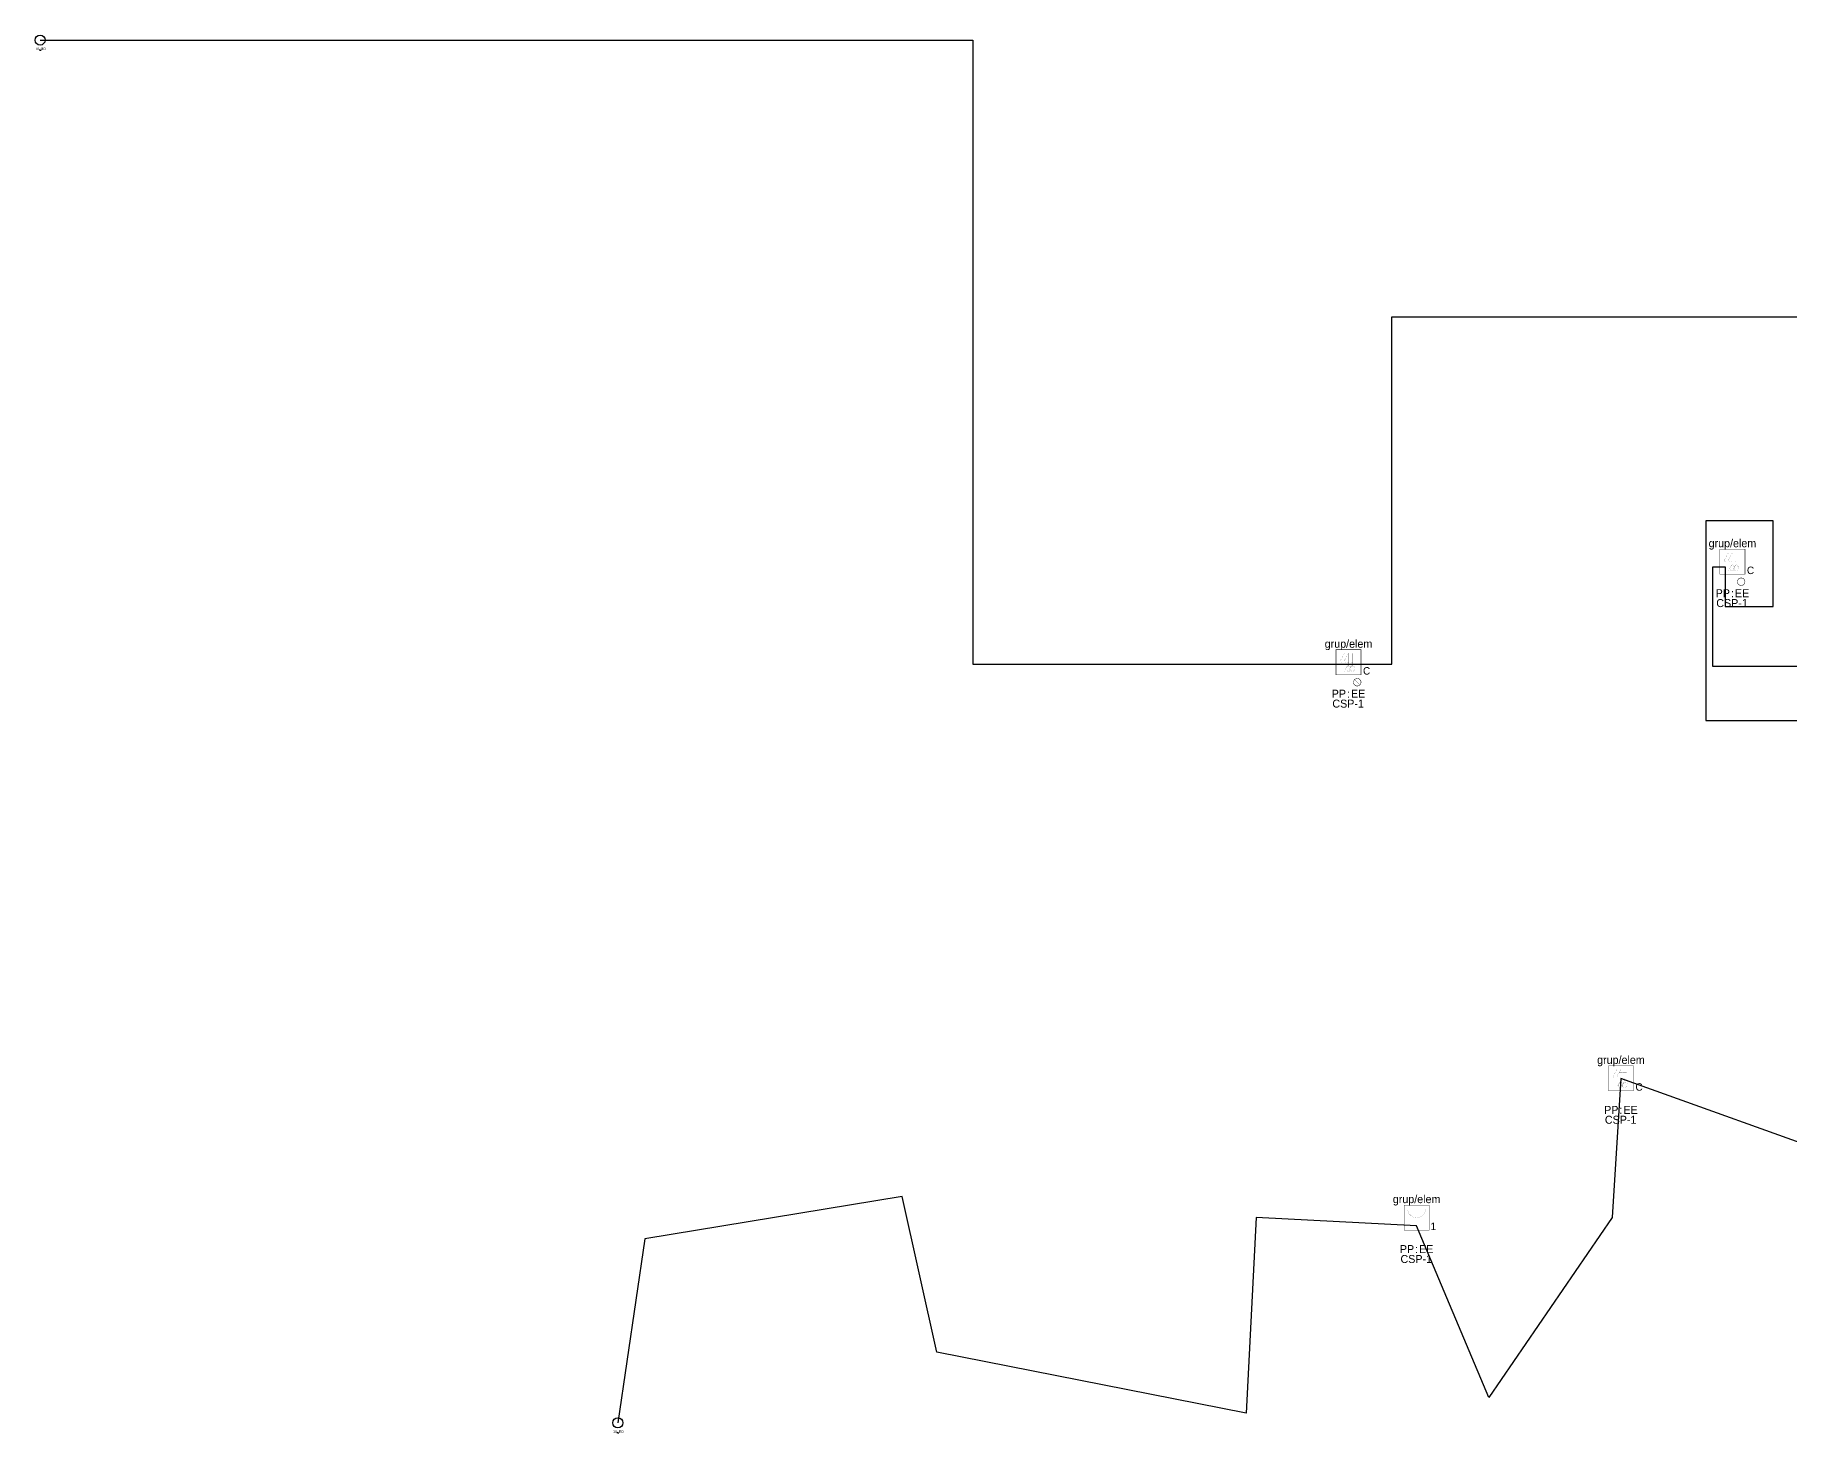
# Model space of a CAD drawing. Extents: x 791 to 7667, y 459 to 3629.
# Drawn here: x 791 to 4299, y 834 to 3629 of the extents above; entities that cross this region are included whole.
import ezdxf
from ezdxf.enums import TextEntityAlignment as Align

# ---------------------------------------------------------------- set-up
doc = ezdxf.new("R2010")
doc.units = 0
doc.header["$MEASUREMENT"] = 0
doc.layers.get('0').update_dxf_attribs({"linetype": 'CONTINUOUS'})
for name, color, linetype in [('LOOP_10', 7, 'CONTINUOUS'), ('SCHSEC_ADRES_ELEMENT', 1, 'CONTINUOUS'), ('SCHSEC_ADRES_GRUPY', 6, 'CONTINUOUS'), ('SCHSEC_ADRES_WEJSCIA', 4, 'CONTINUOUS'), ('SCHSEC_CENTRALA', 3, 'CONTINUOUS'), ('SCHSEC_KOMENTARZ', 8, 'CONTINUOUS'), ('SCHSEC_OPISY', 9, 'CONTINUOUS')]:
    doc.layers.add(name, color=color, linetype=linetype)

# ---------------------------------------------------------------- blocks, each defined once
blk = doc.blocks.new('*U127')
at = {"layer": 'SCHSEC_ADRES_ELEMENT'}
blk.add_text(':', height=16, dxfattribs=at).set_placement((-3.1, -70.9))
blk = doc.blocks.new('*U128')
blk.add_text('1', height=15).set_placement((27.7, -25))
blk = doc.blocks.new('*U126')
at = {"const_width": 1}
blk.add_lwpolyline([(-25, -25), (-25, 25), (25, 25), (25, -25)], close=True, dxfattribs=at)
at = {"const_width": 0.2}
blk.add_lwpolyline([(-18, 18), (-18, 18, 0.414214), (0, 0), (0, 0), (0, -18), (0, 0), (0, 0, 0.414214), (18, 18), (18, 18)], format="xyb", dxfattribs=at)
for name in ['*U128', '*U127']:
    blk.add_blockref(name, (0, 0))
at = {"layer": 'SCHSEC_ADRES_ELEMENT', "flags": 8}
blk.add_attdef('PETLA', text='', height=16, dxfattribs=at).set_placement((-5, -62.9), align=Align.MIDDLE_RIGHT)
blk.add_attdef('ELEM', text='', height=16, dxfattribs=at).set_placement((5, -62.9), align=Align.MIDDLE_LEFT)
at = {"layer": 'SCHSEC_ADRES_GRUPY', "flags": 8}
blk.add_attdef('ADRES', text='', height=16, dxfattribs=at).set_placement((0, 29), align=Align.CENTER)
at = {"layer": 'SCHSEC_ADRES_WEJSCIA', "flags": 8}
blk.add_attdef('WEJ_1', text='', height=16, dxfattribs=at).set_placement((0, 29), align=Align.CENTER)
at = {"layer": 'SCHSEC_CENTRALA', "flags": 8}
blk.add_attdef('CSP', text='', height=16, dxfattribs=at).set_placement((-0.7, -90.7), align=Align.CENTER)
at = {"layer": 'SCHSEC_KOMENTARZ', "flags": 8}
blk.add_attdef('KOMENT', text='', height=10, dxfattribs=at).set_placement((30, 0), align=Align.MIDDLE_LEFT)
at = {"layer": 'SCHSEC_OPISY', "flags": 8}
for tag, p in [('OP_1', (-29, 17)), ('OP_2', (-29, 0)), ('OP_3', (-29, -17))]:
    blk.add_attdef(tag, text='', height=16, dxfattribs=at).set_placement(p, align=Align.MIDDLE_RIGHT)
blk = doc.blocks.new('*U133')
at = {"layer": 'SCHSEC_ADRES_ELEMENT'}
blk.add_text(':', height=16, dxfattribs=at).set_placement((-3.1, -70.9))
blk = doc.blocks.new('*U134')
blk.add_text('C', height=15).set_placement((29, -24.7))
blk = doc.blocks.new('*U132')
at = {"const_width": 1}
blk.add_lwpolyline([(-25, -25), (-25, 25), (25, 25), (25, -25)], close=True, dxfattribs=at)
at = {"const_width": 0.2}
for points in [[(-8, 18), (-15.5, 4.5, 0.572988), (-12.9, 0), (-3, 0, -0.572988), (-0.4, -4.5), (-8, -18)], [(0, 18), (-7.6, 4.5, 0.572988), (-5, 0), (5, 0, -0.572988), (7.6, -4.5), (0, -18)]]:
    blk.add_lwpolyline(points, format="xyb", dxfattribs=at)
for points in [[(0, -8), (0, 18), (0, 11), (-3.6, 11), (3.6, 11)], [(8, -8), (8, 18), (8, 11), (4.4, 11), (11.6, 11)]]:
    blk.add_lwpolyline(points, dxfattribs=at)
for points in [[(-5, -13), (-5, -13, -0.414214), (0, -8), (0, -8, -0.414214), (5, -13), (5, -13, -0.414214), (0, -18), (0, -18, -0.414214)], [(3, -13), (3, -13, -0.414214), (8, -8), (8, -8, -0.414214), (13, -13), (13, -13, -0.414214), (8, -18), (8, -18, -0.414214)]]:
    blk.add_lwpolyline(points, format="xyb", close=True, dxfattribs=at)
for name in ['*U134', '*U133']:
    blk.add_blockref(name, (0, 0))
at = {"layer": 'SCHSEC_ADRES_ELEMENT', "flags": 8}
blk.add_attdef('PETLA', text='', height=16, dxfattribs=at).set_placement((-5, -62.9), align=Align.MIDDLE_RIGHT)
blk.add_attdef('ELEM', text='', height=16, dxfattribs=at).set_placement((5, -62.9), align=Align.MIDDLE_LEFT)
at = {"layer": 'SCHSEC_ADRES_GRUPY', "flags": 8}
blk.add_attdef('ADRES', text='', height=16, dxfattribs=at).set_placement((0, 29), align=Align.CENTER)
at = {"layer": 'SCHSEC_CENTRALA', "flags": 8}
blk.add_attdef('CSP', text='', height=16, dxfattribs=at).set_placement((-0.7, -90.7), align=Align.CENTER)
at = {"layer": 'SCHSEC_KOMENTARZ', "flags": 8}
blk.add_attdef('KOMENT', text='', height=10, dxfattribs=at).set_placement((30, 0), align=Align.MIDDLE_LEFT)
at = {"layer": 'SCHSEC_OPISY', "flags": 8}
for tag, p in [('OP_1', (-29, 17)), ('OP_2', (-29, 0)), ('OP_3', (-29, -17))]:
    blk.add_attdef(tag, text='', height=16, dxfattribs=at).set_placement(p, align=Align.MIDDLE_RIGHT)
blk = doc.blocks.new('*U112')
at = {"layer": 'SCHSEC_ADRES_ELEMENT'}
blk.add_text(':', height=16, dxfattribs=at).set_placement((-3.1, -70.9))
blk = doc.blocks.new('*U113')
blk.add_text('C', height=15).set_placement((29, -24.7))
blk = doc.blocks.new('*U111')
at = {"const_width": 1}
blk.add_lwpolyline([(-25, -25), (-25, 25), (25, 25), (25, -25)], close=True, dxfattribs=at)
at = {"const_width": 0.2}
for points in [[(-8, 18), (-15.5, 4.5, 0.572988), (-12.9, 0), (-3, 0, -0.572988), (-0.4, -4.5), (-8, -18)], [(0, 18), (-7.6, 4.5, 0.572988), (-5, 0), (5, 0, -0.572988), (7.6, -4.5), (0, -18)]]:
    blk.add_lwpolyline(points, format="xyb", dxfattribs=at)
for points in [[(0, -8), (0, 18), (0, 11), (-3.6, 11), (3.6, 11)], [(8, -8), (8, 18), (8, 11), (4.4, 11), (11.6, 11)], [(12.2, -45.3), (22.8, -34.7), (17.5, -40), (12.2, -34.7), (22.8, -45.3)]]:
    blk.add_lwpolyline(points, dxfattribs=at)
for points, const_width in [([(-5, -13), (-5, -13, -0.414214), (0, -8), (0, -8, -0.414214), (5, -13), (5, -13, -0.414214), (0, -18), (0, -18, -0.414214)], 0.2), ([(3, -13), (3, -13, -0.414214), (8, -8), (8, -8, -0.414214), (13, -13), (13, -13, -0.414214), (8, -18), (8, -18, -0.414214)], 0.2), ([(17.5, -32.5), (17.5, -32.5, -0.414214), (25, -40), (25, -40, -0.414214), (17.5, -47.5), (17.5, -47.5, -0.414214), (10, -40), (10, -40, -0.414214)], 1)]:
    blk.add_lwpolyline(points, format="xyb", close=True, dxfattribs=dict(const_width=const_width))
for name in ['*U113', '*U112']:
    blk.add_blockref(name, (0, 0))
at = {"layer": 'SCHSEC_ADRES_ELEMENT', "flags": 8}
blk.add_attdef('PETLA', text='', height=16, dxfattribs=at).set_placement((-5, -62.9), align=Align.MIDDLE_RIGHT)
blk.add_attdef('ELEM', text='', height=16, dxfattribs=at).set_placement((5, -62.9), align=Align.MIDDLE_LEFT)
at = {"layer": 'SCHSEC_ADRES_GRUPY', "flags": 8}
blk.add_attdef('ADRES', text='', height=16, dxfattribs=at).set_placement((0, 29), align=Align.CENTER)
at = {"layer": 'SCHSEC_CENTRALA', "flags": 8}
blk.add_attdef('CSP', text='', height=16, dxfattribs=at).set_placement((-0.7, -90.7), align=Align.CENTER)
at = {"layer": 'SCHSEC_KOMENTARZ', "flags": 8}
blk.add_attdef('KOMENT', text='', height=10, dxfattribs=at).set_placement((30, 0), align=Align.MIDDLE_LEFT)
at = {"layer": 'SCHSEC_OPISY', "flags": 8}
for tag, p in [('OP_1', (-29, 17)), ('OP_2', (-29, 0)), ('OP_3', (-29, -17))]:
    blk.add_attdef(tag, text='', height=16, dxfattribs=at).set_placement(p, align=Align.MIDDLE_RIGHT)
blk = doc.blocks.new('*U15')
blk.add_text(':', height=5).set_placement((-1, -20))
blk = doc.blocks.new('*U14')
for q in [(-2, -20), (2, -20)]:
    blk.add_line((0, -20), q)
blk.add_circle((0, 0), 10)
blk.add_blockref('*U15', (0, 0))
blk.add_attdef('LOOP', text='', height=5).set_placement((-2, -20), align=Align.RIGHT)
for tag in ['TO', 'FROM']:
    blk.add_attdef(tag, (2, -20), '', height=5)
blk = doc.blocks.new('*U17')
blk.add_text(':', height=5).set_placement((-1, -20))
blk = doc.blocks.new('*U16')
for q in [(-2, -20), (2, -20)]:
    blk.add_line((0, -20), q)
blk.add_circle((0, 0), 10)
blk.add_blockref('*U17', (0, 0))
blk.add_attdef('LOOP', text='', height=5).set_placement((-2, -20), align=Align.RIGHT)
for tag in ['TO', 'FROM']:
    blk.add_attdef(tag, (2, -20), '', height=5)

msp = doc.modelspace()

# ---------------------------------------------------------------- linework, layer by layer
at = {"layer": 'LOOP_10'}
for points in [[(801, 3618.7), (2666.1, 3618.7), (2666.1, 2370.9), (3403.3, 2370.9), (3503.3, 2370.9), (3503.3, 3065.7), (4352.9, 3065.7)], [(4352.9, 2366.6), (4145.3, 2366.6), (4145.3, 2565.6), (4170.2, 2565.6), (4170.2, 2486.3), (4265.7, 2486.3), (4265.7, 2657.8), (4131.6, 2657.8), (4131.6, 2258.5), (4394.1, 2258.5)], [(4425.9, 1375.7), (3961.6, 1542.8), (3944.1, 1264.4), (3697.3, 904.9), (3553.1, 1248.1), (3232.5, 1264.4), (3212.6, 873.4), (2594, 995.7), (2524.7, 1306.7), (2010, 1222.1), (1956.1, 854.1)]]:
    msp.add_lwpolyline(points, dxfattribs=at)

# ---------------------------------------------------------------- block references
for name, p in [('*U16', (801, 3618.7)), ('*U14', (1956.1, 854.1))]:
    msp.add_blockref(name, p, dxfattribs=at).add_auto_attribs({'FROM': '0', 'TO': 'TO', 'LOOP': '10'})
ref = msp.add_blockref('*U111', (4184.5, 2575.8), dxfattribs=at)
ref.add_attrib('PETLA', 'PP', dxfattribs={"layer": 'SCHSEC_ADRES_ELEMENT', "height": 16}).set_placement((4179.5, 2512.9), align=Align.MIDDLE_RIGHT)
ref.add_attrib('ELEM', 'EE', dxfattribs={"layer": 'SCHSEC_ADRES_ELEMENT', "height": 16}).set_placement((4189.5, 2512.9), align=Align.MIDDLE_LEFT)
ref.add_attrib('ADRES', 'grup/elem', dxfattribs={"layer": 'SCHSEC_ADRES_GRUPY', "height": 16}).set_placement((4184.5, 2604.8), align=Align.CENTER)
ref.add_attrib('CSP', 'CSP-1', dxfattribs={"layer": 'SCHSEC_CENTRALA', "height": 16}).set_placement((4183.8, 2485.1), align=Align.CENTER)
ref = msp.add_blockref('*U111', (3416.9, 2374.8), dxfattribs=at)
ref.add_attrib('PETLA', 'PP', dxfattribs={"layer": 'SCHSEC_ADRES_ELEMENT', "height": 16}).set_placement((3411.9, 2311.9), align=Align.MIDDLE_RIGHT)
ref.add_attrib('ELEM', 'EE', dxfattribs={"layer": 'SCHSEC_ADRES_ELEMENT', "height": 16}).set_placement((3421.9, 2311.9), align=Align.MIDDLE_LEFT)
ref.add_attrib('ADRES', 'grup/elem', dxfattribs={"layer": 'SCHSEC_ADRES_GRUPY', "height": 16}).set_placement((3416.9, 2403.8), align=Align.CENTER)
ref.add_attrib('CSP', 'CSP-1', dxfattribs={"layer": 'SCHSEC_CENTRALA', "height": 16}).set_placement((3416.2, 2284.1), align=Align.CENTER)
ref = msp.add_blockref('*U132', (3961.6, 1542.8), dxfattribs=at)
ref.add_attrib('PETLA', 'PP', dxfattribs={"layer": 'SCHSEC_ADRES_ELEMENT', "height": 16}).set_placement((3956.6, 1479.8), align=Align.MIDDLE_RIGHT)
ref.add_attrib('ELEM', 'EE', dxfattribs={"layer": 'SCHSEC_ADRES_ELEMENT', "height": 16}).set_placement((3966.6, 1479.8), align=Align.MIDDLE_LEFT)
ref.add_attrib('ADRES', 'grup/elem', dxfattribs={"layer": 'SCHSEC_ADRES_GRUPY', "height": 16}).set_placement((3961.6, 1571.8), align=Align.CENTER)
ref.add_attrib('CSP', 'CSP-1', dxfattribs={"layer": 'SCHSEC_CENTRALA', "height": 16}).set_placement((3961, 1452.1), align=Align.CENTER)
ref = msp.add_blockref('*U126', (3553.1, 1264.4), dxfattribs=at)
ref.add_attrib('PETLA', 'PP', dxfattribs={"layer": 'SCHSEC_ADRES_ELEMENT', "height": 16}).set_placement((3548.1, 1201.5), align=Align.MIDDLE_RIGHT)
ref.add_attrib('ELEM', 'EE', dxfattribs={"layer": 'SCHSEC_ADRES_ELEMENT', "height": 16}).set_placement((3558.1, 1201.5), align=Align.MIDDLE_LEFT)
ref.add_attrib('ADRES', 'grup/elem', dxfattribs={"layer": 'SCHSEC_ADRES_GRUPY', "height": 16}).set_placement((3553.1, 1293.4), align=Align.CENTER)
ref.add_attrib('CSP', 'CSP-1', dxfattribs={"layer": 'SCHSEC_CENTRALA', "height": 16}).set_placement((3552.4, 1173.7), align=Align.CENTER)

doc.saveas('drawing.dxf')
